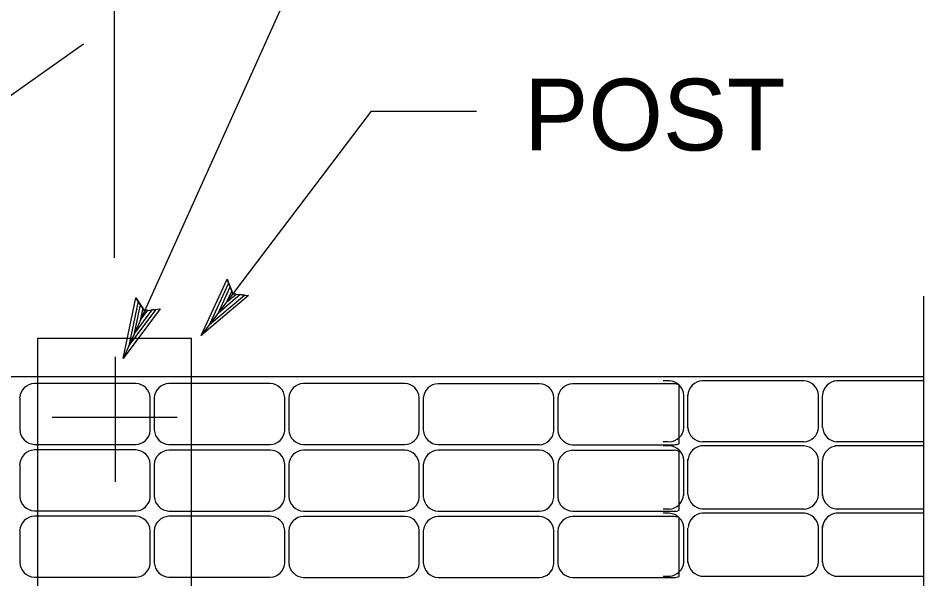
# Model space of a CAD drawing. Extents: x -894 to 866, y -476 to 714.
# Drawn here: x -348.8 to -260.4, y 486.5 to 541.3 of the extents above; entities that cross this region are included whole.
import ezdxf

# ---------------------------------------------------------------- set-up
doc = ezdxf.new("R2010")
doc.units = 0
for name, color, linetype in [('1 Control', 7, 'Continuous'), ('56 Stage 3 Anno', 7, 'Continuous'), ('57 Undefined', 7, 'Continuous'), ('60 Nongeo Data', 7, 'Continuous')]:
    doc.layers.add(name, color=color, linetype=linetype)

msp = doc.modelspace()

# ---------------------------------------------------------------- linework, layer by layer
at = {"layer": '1 Control'}
for p, q in [((-260.539, 506.267), (-726.688, 506.267)), ((-337.285, 505.629), (-347.192, 505.629)), ((-324.162, 505.62), (-334.069, 505.62)), ((-311.038, 505.612), (-320.946, 505.612)), ((-297.915, 505.603), (-307.822, 505.603)), ((-294.699, 505.594), (-294.699, 505.598)), ((-284.792, 505.594), (-294.699, 505.594)), ((-285.249, 505.872), (-285.867, 505.872)), ((-272.145, 505.872), (-282.053, 505.872)), ((-260.539, 505.873), (-268.981, 505.873)), ((-283.835, 501.232), (-283.835, 504.532)), ((-283.441, 501.253), (-283.441, 504.509)), ((-270.712, 501.334), (-270.712, 504.465)), ((-348.626, 504.221), (-348.625, 504.221)), ((-348.625, 504.221), (-348.625, 501.091)), ((-335.896, 501.009), (-335.896, 504.266)), ((-335.503, 504.212), (-335.502, 504.213)), ((-335.502, 504.213), (-335.502, 501.082)), ((-322.773, 501.001), (-322.773, 504.257)), ((-322.38, 504.204), (-322.379, 504.204)), ((-322.379, 504.204), (-322.379, 501.074)), ((-309.649, 500.992), (-309.649, 504.248)), ((-309.256, 504.195), (-309.255, 504.195)), ((-309.255, 504.195), (-309.255, 501.065)), ((-296.526, 500.983), (-296.526, 504.24)), ((-296.133, 504.186), (-296.132, 504.186)), ((-296.132, 504.186), (-296.132, 501.056)), ((-270.318, 501.335), (-270.318, 504.445)), ((-347.192, 499.678), (-337.309, 499.678)), ((-334.069, 499.669), (-324.185, 499.669)), ((-320.946, 499.661), (-311.062, 499.661)), ((-307.822, 499.652), (-297.939, 499.652)), ((-294.699, 499.643), (-284.815, 499.643)), ((-285.338, 499.921), (-285.867, 499.921)), ((-285.275, 499.527), (-285.867, 499.527)), ((-272.145, 499.527), (-282.197, 499.527)), ((-272.145, 499.921), (-282.029, 499.921)), ((-260.539, 499.528), (-269.126, 499.528)), ((-260.539, 499.922), (-268.957, 499.922)), ((-337.285, 499.133), (-347.192, 499.133)), ((-324.162, 499.124), (-334.069, 499.124)), ((-311.038, 499.115), (-320.946, 499.115)), ((-297.915, 499.107), (-307.822, 499.107)), ((-294.699, 499.098), (-294.699, 499.101)), ((-284.792, 499.098), (-294.699, 499.098)), ((-348.626, 497.725), (-348.625, 497.725)), ((-348.625, 497.725), (-348.625, 494.595)), ((-335.896, 494.513), (-335.896, 497.77)), ((-335.503, 497.716), (-335.502, 497.716)), ((-335.502, 497.716), (-335.502, 494.586)), ((-322.773, 494.504), (-322.773, 497.761)), ((-322.38, 497.708), (-322.379, 497.708)), ((-322.379, 497.708), (-322.379, 494.577)), ((-309.649, 494.496), (-309.649, 497.752)), ((-309.256, 497.699), (-309.255, 497.699)), ((-309.255, 497.699), (-309.255, 494.569)), ((-296.526, 494.487), (-296.526, 497.744)), ((-296.133, 497.69), (-296.132, 497.69)), ((-296.132, 497.69), (-296.132, 494.56)), ((-283.835, 494.652), (-283.835, 498.258)), ((-283.441, 494.778), (-283.441, 498.237)), ((-270.712, 494.673), (-270.712, 498.061)), ((-270.318, 494.673), (-270.318, 498.114)), ((-347.192, 493.182), (-337.309, 493.182)), ((-334.069, 493.173), (-324.185, 493.173)), ((-320.946, 493.164), (-311.062, 493.164)), ((-307.822, 493.156), (-297.939, 493.156)), ((-294.699, 493.147), (-284.815, 493.147)), ((-285.254, 493.36), (-285.867, 493.36)), ((-272.078, 493.36), (-282.092, 493.36)), ((-260.539, 493.36), (-269.02, 493.36)), ((-337.285, 492.667), (-347.192, 492.667)), ((-324.162, 492.658), (-334.069, 492.658)), ((-311.038, 492.65), (-320.946, 492.65)), ((-297.915, 492.641), (-307.822, 492.641)), ((-294.699, 492.632), (-294.699, 492.636)), ((-284.792, 492.632), (-294.699, 492.632)), ((-285.296, 492.966), (-285.867, 492.966)), ((-272.078, 492.966), (-282.05, 492.966)), ((-260.539, 492.966), (-268.978, 492.966)), ((-348.626, 491.259), (-348.625, 491.259)), ((-348.625, 491.259), (-348.625, 488.129)), ((-335.896, 488.047), (-335.896, 491.304)), ((-335.503, 491.25), (-335.502, 491.25)), ((-335.502, 491.25), (-335.502, 488.12)), ((-322.773, 488.039), (-322.773, 491.295)), ((-322.38, 491.242), (-322.379, 491.242)), ((-322.379, 491.242), (-322.379, 488.112)), ((-309.649, 488.03), (-309.649, 491.286)), ((-309.256, 491.233), (-309.255, 491.233)), ((-309.255, 491.233), (-309.255, 488.103)), ((-296.526, 488.021), (-296.526, 491.278)), ((-296.133, 491.224), (-296.132, 491.224)), ((-296.132, 491.224), (-296.132, 488.094)), ((-283.835, 488.051), (-283.835, 491.636)), ((-283.441, 488.114), (-283.441, 491.488)), ((-270.712, 488.114), (-270.712, 491.742)), ((-270.318, 488.135), (-270.318, 491.72)), ((-285.17, 486.798), (-285.867, 486.798)), ((-272.057, 486.798), (-282.176, 486.798)), ((-260.539, 486.798), (-269.105, 486.798)), ((-347.192, 486.716), (-337.309, 486.716)), ((-334.069, 486.707), (-324.185, 486.707)), ((-320.946, 486.698), (-311.062, 486.698)), ((-307.822, 486.69), (-297.939, 486.69)), ((-294.699, 486.681), (-284.815, 486.681))]:
    msp.add_line(p, q, dxfattribs=at)
for points in [[(-284.307, 499.748), (-284.307, 505.489)], [(-284.307, 493.252), (-284.307, 498.992)], [(-284.307, 486.786), (-284.307, 492.526)]]:
    msp.add_lwpolyline(points, dxfattribs=at)
for centre, radius, start, end in [((-347.124, 504.129), 1.505, 92.58945, 176.49177), ((-337.349, 504.175), 1.456, 3.58162, 87.48394), ((-334.001, 504.12), 1.505, 92.58945, 176.49177), ((-324.225, 504.166), 1.456, 3.58162, 87.48394), ((-320.878, 504.112), 1.505, 92.58945, 176.49177), ((-311.102, 504.158), 1.456, 3.58162, 87.48394), ((-307.754, 504.103), 1.505, 92.58945, 176.49177), ((-297.979, 504.149), 1.456, 3.58162, 87.48394), ((-294.631, 504.094), 1.505, 92.58945, 176.49177), ((-285.343, 504.372), 1.505, 3.50823, 87.41055), ((-284.855, 504.14), 1.456, 67.88191, 87.48394), ((-281.967, 504.372), 1.505, 92.58945, 176.49177), ((-272.213, 504.373), 1.505, 3.50823, 87.41055), ((-268.822, 504.372), 1.505, 92.58945, 176.49177), ((-347.123, 501.182), 1.505, 183.45172, 267.35404), ((-337.343, 501.129), 1.452, 271.35046, 355.25279), ((-333.999, 501.173), 1.505, 183.45172, 267.35404), ((-324.22, 501.121), 1.452, 271.35046, 355.25279), ((-320.876, 501.164), 1.505, 183.45172, 267.35404), ((-311.096, 501.112), 1.452, 271.35046, 355.25279), ((-307.753, 501.156), 1.505, 183.45172, 267.35404), ((-297.973, 501.103), 1.452, 271.35046, 355.25279), ((-294.629, 501.147), 1.505, 183.45172, 267.35404), ((-285.343, 501.419), 1.505, 272.58945, 356.49177), ((-281.959, 501.427), 1.505, 183.50823, 267.41055), ((-272.213, 501.426), 1.505, 272.58945, 356.49177), ((-268.808, 501.427), 1.505, 183.50823, 267.41055), ((-285.343, 498.03), 1.505, 3.50823, 87.41055), ((-284.85, 501.095), 1.452, 271.35046, 291.93181), ((-281.945, 498.037), 1.505, 92.58945, 176.49177), ((-272.213, 498.022), 1.505, 3.50823, 87.41055), ((-268.821, 498.022), 1.505, 92.58945, 176.49177), ((-347.124, 497.633), 1.505, 92.58945, 176.49177), ((-337.349, 497.679), 1.456, 3.58162, 87.48394), ((-334.001, 497.624), 1.505, 92.58945, 176.49177), ((-324.225, 497.67), 1.456, 3.58162, 87.48394), ((-320.878, 497.615), 1.505, 92.58945, 176.49177), ((-311.102, 497.661), 1.456, 3.58162, 87.48394), ((-307.754, 497.607), 1.505, 92.58945, 176.49177), ((-297.979, 497.653), 1.456, 3.58162, 87.48394), ((-294.631, 497.598), 1.505, 92.58945, 176.49177), ((-284.855, 497.644), 1.456, 67.88191, 87.48394), ((-285.365, 494.86), 1.505, 272.58945, 356.49177), ((-281.94, 494.882), 1.505, 183.50823, 267.41055), ((-272.213, 494.859), 1.505, 272.58945, 356.49177), ((-268.821, 494.874), 1.505, 183.50823, 267.41055), ((-347.123, 494.685), 1.505, 183.45172, 267.35404), ((-337.343, 494.633), 1.452, 271.35046, 355.25279), ((-333.999, 494.677), 1.505, 183.45172, 267.35404), ((-324.22, 494.625), 1.452, 271.35046, 355.25279), ((-320.876, 494.668), 1.505, 183.45172, 267.35404), ((-311.096, 494.616), 1.452, 271.35046, 355.25279), ((-307.753, 494.659), 1.505, 183.45172, 267.35404), ((-297.973, 494.607), 1.452, 271.35046, 355.25279), ((-294.629, 494.651), 1.505, 183.45172, 267.35404), ((-284.85, 494.598), 1.452, 271.35046, 291.93181), ((-347.124, 491.167), 1.505, 92.58945, 176.49177), ((-337.349, 491.213), 1.456, 3.58162, 87.48394), ((-334.001, 491.158), 1.505, 92.58945, 176.49177), ((-324.225, 491.204), 1.456, 3.58162, 87.48394), ((-320.878, 491.15), 1.505, 92.58945, 176.49177), ((-311.102, 491.195), 1.456, 3.58162, 87.48394), ((-307.754, 491.141), 1.505, 92.58945, 176.49177), ((-297.979, 491.187), 1.456, 3.58162, 87.48394), ((-294.631, 491.132), 1.505, 92.58945, 176.49177), ((-285.343, 491.446), 1.505, 3.50823, 87.41055), ((-284.855, 491.178), 1.456, 67.88191, 87.48394), ((-281.923, 491.462), 1.505, 92.58945, 176.49177), ((-272.213, 491.462), 1.505, 3.50823, 87.41055), ((-268.821, 491.462), 1.505, 92.58945, 176.49177), ((-347.123, 488.22), 1.505, 183.45172, 267.35404), ((-337.343, 488.167), 1.452, 271.35046, 355.25279), ((-333.999, 488.211), 1.505, 183.45172, 267.35404), ((-324.22, 488.159), 1.452, 271.35046, 355.25279), ((-320.876, 488.202), 1.505, 183.45172, 267.35404), ((-311.096, 488.15), 1.452, 271.35046, 355.25279), ((-307.753, 488.193), 1.505, 183.45172, 267.35404), ((-297.973, 488.141), 1.452, 271.35046, 355.25279), ((-294.629, 488.185), 1.505, 183.45172, 267.35404), ((-285.343, 488.306), 1.505, 272.58945, 356.49177), ((-281.938, 488.314), 1.505, 183.50823, 267.41055), ((-272.213, 488.306), 1.505, 272.58945, 356.49177), ((-268.821, 488.307), 1.505, 183.50823, 267.41055), ((-284.85, 488.133), 1.452, 271.35046, 291.93181)]:
    msp.add_arc(centre, radius, start, end, dxfattribs=at)
at = {"layer": '56 Stage 3 Anno'}
for p, q in [((-339.373, 517.903), (-339.373, 599.84)), ((-316.578, 556.851), (-338.54, 508.063)), ((-342.404, 538.747), (-508.729, 421.763)), ((-314.337, 532.2), (-330.921, 510.304)), ((-314.337, 532.2), (-304.082, 532.2))]:
    msp.add_line(p, q, dxfattribs=at)
for points in [[(-326.304, 514.215), (-330.921, 510.304), (-328.399, 515.802), (-328.248, 515.424), (-330.097, 511.397), (-326.709, 514.26), (-327.112, 514.305), (-329.278, 512.47), (-328.096, 515.046), (-327.945, 514.668), (-328.456, 513.554), (-327.517, 514.349), (-327.831, 514.384), (-328.399, 515.802), (-327.831, 514.384)], [(-334.914, 512.906), (-338.54, 508.063), (-337.31, 513.986), (-337.078, 513.651), (-337.982, 509.313), (-335.318, 512.86), (-335.722, 512.813), (-337.422, 510.542), (-336.846, 513.316), (-336.614, 512.981), (-336.863, 511.781), (-336.126, 512.766), (-336.44, 512.73), (-337.31, 513.986), (-336.44, 512.73)]]:
    msp.add_lwpolyline(points, close=True, dxfattribs=at)
at = {"layer": '60 Nongeo Data'}
for p, q in [((-260.431, 408.715), (-260.431, 514.139)), ((-346.865, 510.038), (-331.865, 510.038)), ((-346.865, 270.881), (-346.865, 510.038)), ((-331.865, 270.881), (-331.865, 510.038)), ((-339.293, 496.039), (-339.293, 508.236)), ((-345.463, 502.349), (-333.266, 502.349))]:
    msp.add_line(p, q, dxfattribs=at)

# ---------------------------------------------------------------- texts
at = {"layer": '57 Undefined'}
msp.add_text('POST', height=7, dxfattribs=at).set_placement((-299.407, 528.371))

doc.saveas('drawing.dxf')
